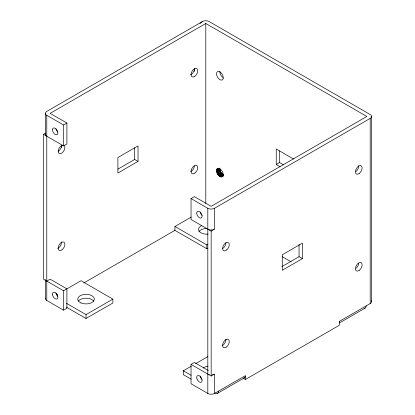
<?xml version="1.0" encoding="UTF-8"?>
<svg xmlns="http://www.w3.org/2000/svg" width="415" height="415" viewBox="0 0 415 415"><rect width="100%" height="100%" fill="white"/><g stroke="black" fill="none" stroke-linecap="round" stroke-linejoin="round"><path stroke-width="0.62" d="M61.539 147.46L61.539 145.515L61.425 146.583A4.747 2.739 -60 0 1 58.183 151.33A4.747 2.739 -60 0 0 62.406 152.632A4.747 2.739 -60 0 0 64.444 145.779M194.36 71.323L194.36 69.383A4.747 2.739 -60 0 1 190.563 74.861M222.938 176.271L221.045 176.94C218.02 176.027 215.857 172.308 216.843 169.253L217.953 168.355L218.731 168.334C221.75 169.247 223.918 172.967 222.933 176.022L222.222 176.686M371.218 300.59A4.747 2.739 0 0 1 370.19 303.573L339.325 321.392L339.325 325.267L245.384 379.502L245.384 375.627L214.524 393.446A4.747 2.739 0 0 1 207.811 393.446L191.035 383.761L191.035 364.391L194.391 362.456L208.372 370.528M220.189 176.671L223.545 174.731C221.46 173.543 219.981 171.198 219.94 168.791L216.583 170.731M194.376 166.021L194.184 167.115A4.747 2.739 -60 0 1 190.734 171.634M199.973 23.639L202.442 21.554A4.747 2.739 0 0 1 209.155 21.554L370.19 114.524A4.747 2.739 0 0 1 370.19 118.4L370.19 303.573M191.035 364.391L211.168 376.016L211.168 231.129L214.524 229.194L214.524 208.273L370.19 118.4M211.168 376.016L214.524 374.076L214.524 393.446M202.442 21.554L46.776 111.428A4.747 2.739 0 0 0 46.776 115.303L46.776 300.476L63.552 310.161L66.903 308.221L66.903 288.85L50.132 279.165L46.776 281.105L43.419 279.165L43.419 134.284L45.385 133.168M211.168 231.129L191.035 219.509L191.035 198.588L194.391 196.653L211.168 206.338L366.834 116.465L205.799 23.489L50.132 113.362L66.903 123.047L66.903 143.969L63.552 145.904L43.419 134.284M46.776 115.303L63.552 124.982L66.903 123.047M117.902 169.149L134.673 159.464L138.029 161.399L138.029 145.904L117.902 157.529L117.902 173.024L138.029 161.399M217.024 169.076L218.145 168.428M216.843 169.253L218.518 168.282M216.692 169.808L219.488 168.189M216.583 170.067L219.94 168.132M216.547 171.058L219.903 169.118M216.692 171.784L220.049 169.844M216.739 172.158L220.095 170.217M217.024 172.894L220.381 170.954M217.144 173.283L220.5 171.348M217.548 173.989L220.905 172.049M217.74 174.373L221.096 172.433M218.233 174.99L221.589 173.05M218.477 175.338L221.833 173.403M219.032 175.83L222.388 173.89M219.312 176.126L222.668 174.186M219.888 176.453L223.244 174.518M220.744 176.816L223.54 175.203M221.045 176.94L223.28 175.649M221.537 176.899L223.218 175.929M293.587 159.012L276.25 149.006L276.25 164.501L279.606 162.561L283.523 164.822M56.383 294.925L57.498 294.287M46.776 281.105L63.552 290.791L80.998 280.716L112.87 299.116L112.87 302.992L86.03 318.487L66.457 307.188M207.925 248.113L206.805 248.756L174.933 230.356L174.933 226.481L191.196 217.097M83.783 282.983L174.933 230.356L174.497 230.071M66.457 303.313L86.03 314.617L112.87 299.116M174.933 226.481L206.805 244.886L207.925 244.238M281.733 266.705L299.065 256.698L302.421 258.633L302.421 243.138L282.288 254.763L282.288 270.258L302.421 258.633M191.149 379.18L183.321 374.662L183.321 370.787L191.149 366.263M195.621 363.685L207.925 356.584M217.564 393.296L244.404 377.8M339.46 322.922L365.179 308.07M276.25 164.501L280.167 166.757M191.035 198.588L207.811 208.273A4.747 2.739 0 0 0 214.524 208.273M282.107 256.595L291.086 261.777M183.321 370.787L191.149 375.305M243.444 378.356L245.384 379.502M219.914 71.468L219.924 72.485A4.747 2.739 60 0 0 222.845 77.465M371.581 116.465L371.581 301.638M299.065 244.43L299.065 256.698M279.606 150.941L279.606 162.561M207.811 208.273L207.811 393.446M206.805 244.886L206.805 248.756M205.799 23.489L205.799 203.485M194.37 68.366L194.37 70.955M134.673 147.844L134.673 159.464M86.03 314.617L86.03 318.487M63.552 124.982L63.552 145.904M63.552 290.791L63.552 310.161M45.385 113.362L45.385 134.284M45.385 279.814L45.385 298.535M214.057 374.314A4.747 2.739 0 0 1 212.397 374.787M209.352 374.672A4.747 2.739 0 0 1 208.278 374.314M214.057 229.428A4.747 2.739 0 0 1 208.278 229.428M46.366 280.836A4.747 2.739 0 0 1 45.546 279.876M46.366 135.949A4.747 2.739 0 0 1 45.427 133.926M339.294 321.884A4.747 2.739 60 0 1 339.211 322.331M366.165 305.897A4.747 2.739 60 0 1 364.095 308.283M218.549 391.122A4.747 2.739 60 0 1 215.193 393.062M245.358 376.115A4.747 2.739 60 0 1 243.315 378.013M46.776 300.476A4.747 2.739 0 0 1 45.427 298.178M57.825 132.032A3.797 2.189 60 0 1 55.926 128.743M202.084 215.323A3.797 2.189 60 0 1 200.186 212.034M201.887 379.388A3.797 2.189 60 0 1 200.139 376.026M203.355 368.038A8.305 4.793 0 0 1 208.014 366.155M57.789 296.253A3.797 2.189 60 0 1 55.916 292.954M208.086 234.127A8.305 4.793 0 0 1 199.143 231.233A8.305 4.793 0 0 1 201.882 225.527M198.935 231.731A8.305 4.793 0 0 1 206.603 228.468M78.388 301.114A8.305 4.793 0 0 1 86.113 298.198A8.305 4.793 0 0 1 93.733 301.202M225.926 242.749A4.747 2.739 -60 0 1 222.575 248.564M225.905 339.169A4.747 2.739 -60 0 1 222.082 345.654M358.768 263.255A4.747 2.739 -60 0 1 355.997 268.318M358.757 165.601A4.747 2.739 -60 0 1 355.826 171.603M61.513 241.935A4.747 2.739 -60 0 1 57.69 248.419M58.183 151.33A4.747 2.739 -60 0 1 62.406 145.146M223.218 78.17L223.213 77.154A4.747 2.739 60 0 0 219.851 71.894A4.747 2.739 60 0 0 216.557 73.403L216.568 74.42A4.747 2.739 60 0 0 219.929 79.685A4.747 2.739 60 0 0 223.218 78.17M226.31 347.101A4.747 2.739 -60 0 0 228.624 339.61A4.747 2.739 -60 0 0 222.85 343.708A4.747 2.739 -60 0 0 226.31 347.101M226.798 249.866A4.747 2.739 -60 0 0 228.302 242.516A4.747 2.739 -60 0 0 222.689 247.496A4.747 2.739 -60 0 0 226.798 249.866M359.354 270.258A4.747 2.739 -60 0 0 361.356 262.804A4.747 2.739 -60 0 0 355.634 267.25A4.747 2.739 -60 0 0 359.354 270.258M359.183 173.537A4.747 2.739 -60 0 0 361.465 166.047A4.747 2.739 -60 0 0 355.697 170.181A4.747 2.739 -60 0 0 359.183 173.537M52.477 129.828A3.797 2.189 60 0 0 56.507 134.834A3.797 2.189 60 0 0 56.507 129.47A3.797 2.189 60 0 0 52.477 129.828M196.741 213.118A3.797 2.189 60 0 0 200.767 218.124A3.797 2.189 60 0 0 200.767 212.755A3.797 2.189 60 0 0 196.741 213.118M196.788 377.961A3.797 2.189 60 0 0 201.166 382.282A3.797 2.189 60 0 0 200.321 376.514A3.797 2.189 60 0 0 196.788 377.961M80.904 302.893A8.305 4.793 0 0 0 94.247 299.796A8.305 4.793 0 0 0 82.933 294.671A8.305 4.793 0 0 0 80.904 302.893M52.56 294.889A3.797 2.189 60 0 0 57.031 298.935A3.797 2.189 60 0 0 55.895 293.073A3.797 2.189 60 0 0 52.56 294.889M194.791 76.303A4.747 2.739 -60 0 0 197.078 68.817A4.747 2.739 -60 0 0 191.305 72.947A4.747 2.739 -60 0 0 194.791 76.303M194.962 173.024A4.747 2.739 -60 0 0 196.969 165.569A4.747 2.739 -60 0 0 191.242 170.02A4.747 2.739 -60 0 0 194.962 173.024M61.918 249.866A4.747 2.739 -60 0 0 64.232 242.376A4.747 2.739 -60 0 0 58.458 246.474A4.747 2.739 -60 0 0 61.918 249.866"/></g></svg>
